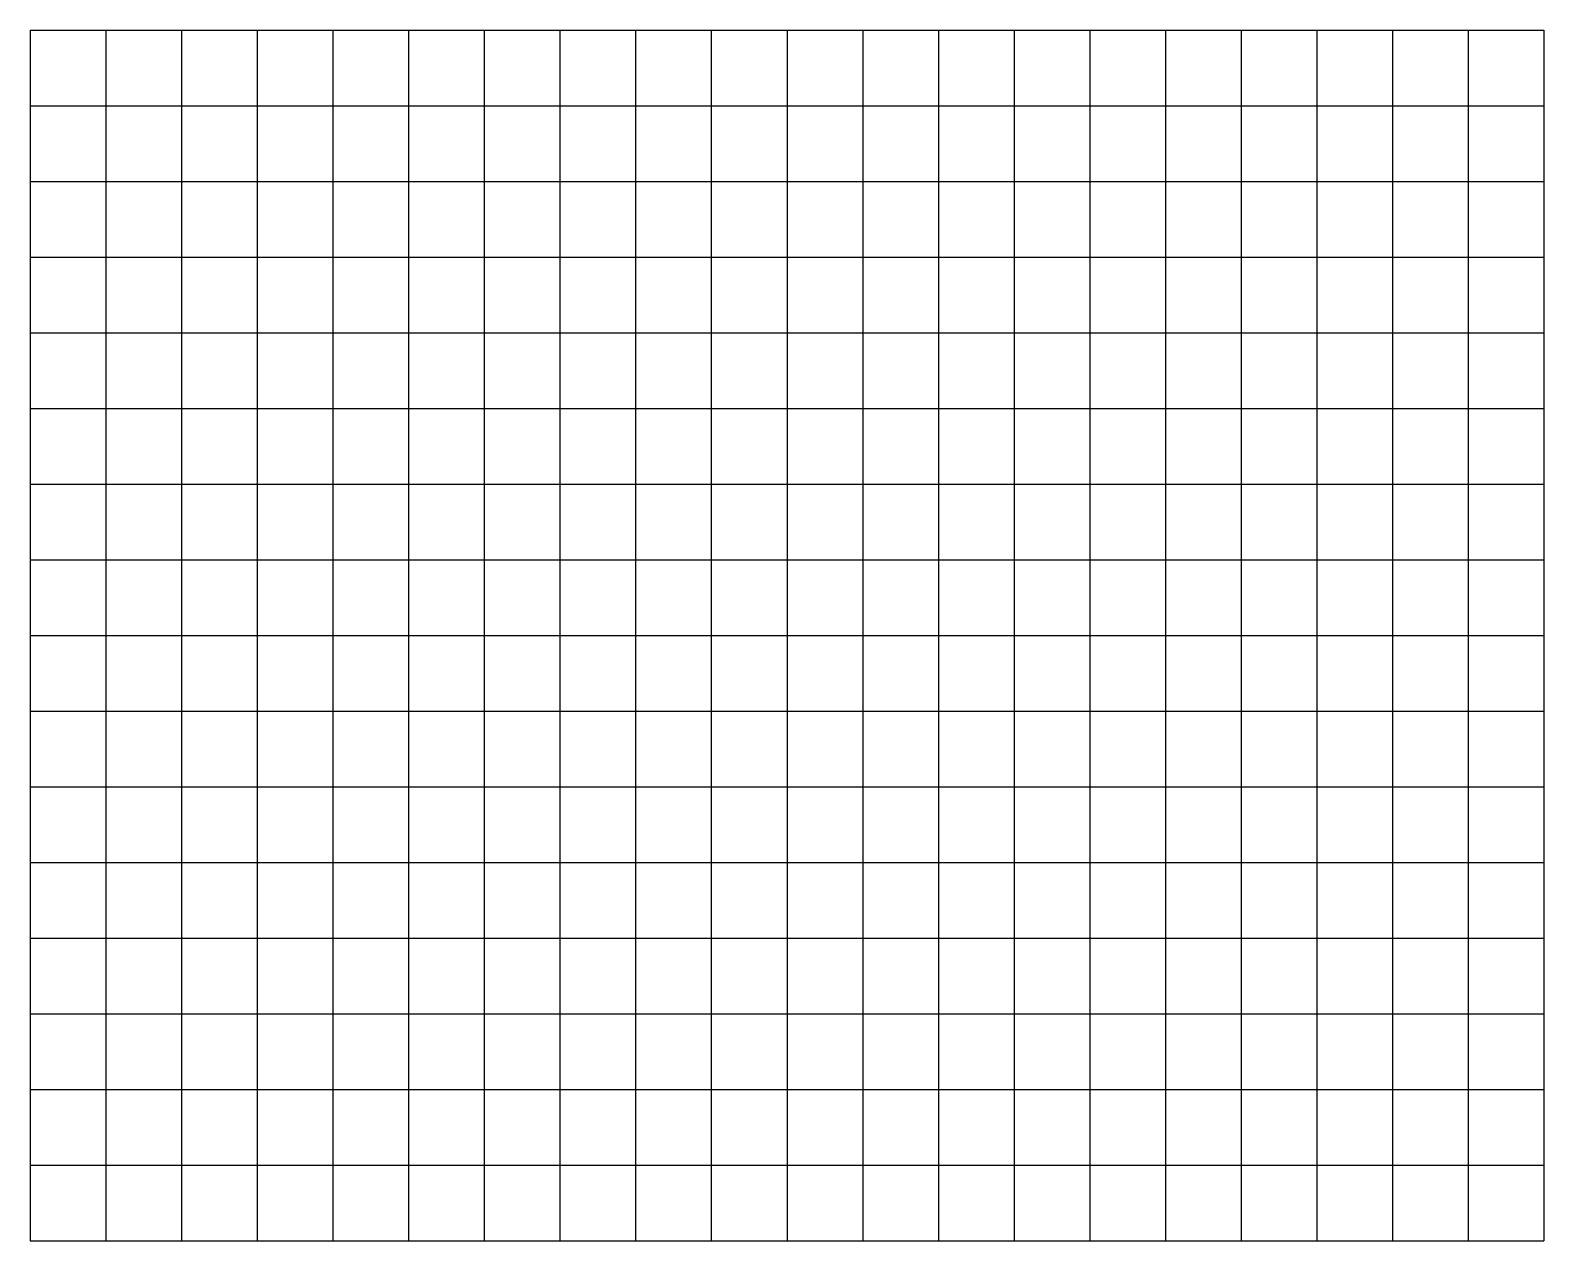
# Model space of a CAD drawing. Extents: x 0 to 100, y -80 to 0.
import ezdxf

# ---------------------------------------------------------------- set-up
doc = ezdxf.new("R2010")
doc.units = 0
doc.header["$MEASUREMENT"] = 0
doc.layers.add('MODELSKETCH_VISIBLE', color=7, linetype='CONTINUOUS')

msp = doc.modelspace()

# ---------------------------------------------------------------- linework, layer by layer
at = {"layer": 'MODELSKETCH_VISIBLE'}
for p, q in [((0, 0), (100, 0)), ((0, 0), (0, -80)), ((5, 0), (5, -80)), ((10, 0), (10, -80)), ((15, 0), (15, -80)), ((20, 0), (20, -80)), ((25, 0), (25, -80)), ((30, 0), (30, -80)), ((35, 0), (35, -80)), ((40, 0), (40, -80)), ((45, 0), (45, -80)), ((50, 0), (50, -80)), ((55, 0), (55, -80)), ((60, 0), (60, -80)), ((65, 0), (65, -80)), ((70, 0), (70, -80)), ((75, 0), (75, -80)), ((80, 0), (80, -80)), ((85, 0), (85, -80)), ((90, 0), (90, -80)), ((95, 0), (95, -80)), ((100, 0), (100, -80)), ((0, -5), (100, -5)), ((0, -10), (100, -10)), ((0, -15), (100, -15)), ((0, -20), (100, -20)), ((0, -25), (100, -25)), ((0, -30), (100, -30)), ((0, -35), (100, -35)), ((0, -40), (100, -40)), ((0, -45), (100, -45)), ((0, -50), (100, -50)), ((0, -55), (100, -55)), ((0, -60), (100, -60)), ((0, -65), (100, -65)), ((0, -70), (100, -70)), ((0, -75), (100, -75)), ((0, -80), (100, -80))]:
    msp.add_line(p, q, dxfattribs=at)

doc.saveas('drawing.dxf')
